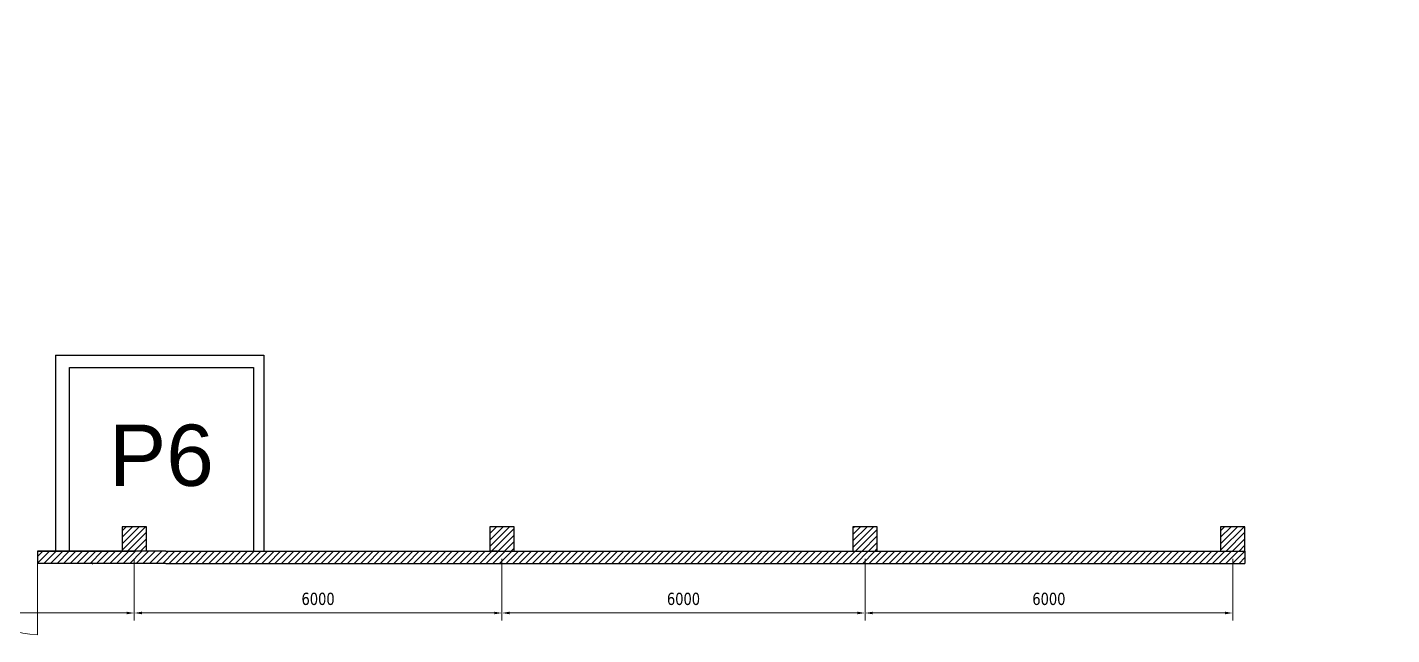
# Model space of a CAD drawing. Header units: millimetres. Extents: x 133587 to 223990, y -31835 to 27376.
# Drawn here: x 160093 to 182359, y -31612 to -21699 of the extents above; entities that cross this region are included whole.
import ezdxf

# ---------------------------------------------------------------- set-up
doc = ezdxf.new("R2010")
doc.units = ezdxf.units.MM
doc.header["$MEASUREMENT"] = 0
doc.header["$PDMODE"] = 2
for name, color, linetype, lineweight in [('DIM', 252, 'Continuous', 18), ('DungChinh', 7, 'Continuous', 30), ('H-nuoc thai', 5, 'Continuous', 53), ('tường', 4, 'Continuous', 50)]:
    doc.layers.add(name, color=color, linetype=linetype, lineweight=lineweight)
doc.layers.add('Thiet bi', color=7, linetype='Continuous')
doc.styles.add('350', font='arial.ttf', dxfattribs={"height": 1000})
doc.styles.add('TEXT1', font='tahoma.ttf', dxfattribs={"width": 0.9})
doc.dimstyles.new('Dim100', dxfattribs={"dimscale": 100, "dimtxt": 2, "dimasz": 1.25, "dimexe": 1.25, "dimexo": 1.25, "dimgap": 1.25, "dimtad": 1, "dimtoh": 1, "dimdec": 0, "dimzin": 0, "dimdsep": 46, "dimtxsty": 'TEXT1', "dimcen": 0.09, "dimclrd": 256, "dimclre": 256, "dimclrt": 256, "dimadec": 0, "dimazin": 0, "dimtfac": 1, "dimtdec": 0, "dimtix": 1, "dimtofl": 0, "dimtmove": 0, "dimatfit": 3, "dimfxl": 1, "dimtolj": 1, "dimtzin": 0, "dimlwd": -1, "dimlwe": -1, "dimarcsym": 0})

# ---------------------------------------------------------------- blocks, each defined once
blk = doc.blocks.new('*D145')
at = {"layer": 'Defpoints', "color": 0, "transparency": 16777216}
for p in [(155839, -30249), (161839, -30249), (161839, -31257)]:
    blk.add_point(p, dxfattribs=at)
at = {"layer": 'DIM', "transparency": 16777216}
for p, q in [((155839, -30374), (155839, -31382)), ((161839, -30374), (161839, -31382)), ((155964, -31257), (161714, -31257))]:
    blk.add_line(p, q, dxfattribs=at)
for points in [[(155964, -31236), (155964, -31278), (155839, -31257)], [(161714, -31236), (161714, -31278), (161839, -31257)]]:
    blk.add_solid(points, dxfattribs=at)
at = {"layer": 'DIM', "transparency": 16777216, "insert": (158839, -31028), "char_height": 200, "attachment_point": 5, "style": 'TEXT1'}
blk.add_mtext('\\A1;6000', dxfattribs=at)
blk = doc.blocks.new('*D148')
at = {"layer": 'Defpoints', "color": 0, "transparency": 16777216}
for p in [(161839, -30249), (167839, -30249), (167839, -31257)]:
    blk.add_point(p, dxfattribs=at)
at = {"layer": 'DIM', "transparency": 16777216}
for p, q in [((161839, -30374), (161839, -31382)), ((167839, -30374), (167839, -31382)), ((161964, -31257), (167714, -31257))]:
    blk.add_line(p, q, dxfattribs=at)
for points in [[(161964, -31236), (161964, -31278), (161839, -31257)], [(167714, -31236), (167714, -31278), (167839, -31257)]]:
    blk.add_solid(points, dxfattribs=at)
at = {"layer": 'DIM', "transparency": 16777216, "insert": (164839, -31028), "char_height": 200, "attachment_point": 5, "style": 'TEXT1'}
blk.add_mtext('\\A1;6000', dxfattribs=at)
blk = doc.blocks.new('*D149')
at = {"layer": 'Defpoints', "color": 0, "transparency": 16777216}
for p in [(167839, -30249), (173765, -30249), (173765, -31257)]:
    blk.add_point(p, dxfattribs=at)
at = {"layer": 'DIM', "transparency": 16777216}
for p, q in [((167839, -30374), (167839, -31382)), ((173765, -30374), (173765, -31382)), ((167964, -31257), (173640, -31257))]:
    blk.add_line(p, q, dxfattribs=at)
for points in [[(167964, -31236), (167964, -31278), (167839, -31257)], [(173640, -31236), (173640, -31278), (173765, -31257)]]:
    blk.add_solid(points, dxfattribs=at)
at = {"layer": 'DIM', "transparency": 16777216, "insert": (170802, -31028), "char_height": 200, "attachment_point": 5, "style": 'TEXT1'}
blk.add_mtext('\\A1;6000', dxfattribs=at)
blk = doc.blocks.new('*D150')
at = {"layer": 'Defpoints', "color": 0, "transparency": 16777216}
for p in [(173765, -30249), (179765, -30249), (179765, -31257)]:
    blk.add_point(p, dxfattribs=at)
at = {"layer": 'DIM', "transparency": 16777216}
for p, q in [((173765, -30374), (173765, -31382)), ((179765, -30374), (179765, -31382)), ((173890, -31257), (179640, -31257))]:
    blk.add_line(p, q, dxfattribs=at)
for points in [[(173890, -31236), (173890, -31278), (173765, -31257)], [(179640, -31236), (179640, -31278), (179765, -31257)]]:
    blk.add_solid(points, dxfattribs=at)
at = {"layer": 'DIM', "transparency": 16777216, "insert": (176765, -31028), "char_height": 200, "attachment_point": 5, "style": 'TEXT1'}
blk.add_mtext('\\A1;6000', dxfattribs=at)

msp = doc.modelspace()

# ---------------------------------------------------------------- hatches: boundary and pattern name
at = {"layer": 'DungChinh'}
h = msp.add_hatch(dxfattribs=at)
h.set_pattern_fill('ANSI31', color=10, scale=600)
h.paths.add_polyline_path([(138039.3, -6249.1), (137639.3, -6249.1), (137639.3, -6649.1), (138039.3, -6649.1)])
h.paths.add_polyline_path([(144039.3, -6249.1), (143639.3, -6249.1), (143639.3, -6649.1), (144039.3, -6649.1)])
h.paths.add_polyline_path([(150039.3, -6249.1), (149639.3, -6249.1), (149639.3, -6649.1), (150039.3, -6649.1)])
h.paths.add_polyline_path([(156039.3, -6249.1), (155639.3, -6249.1), (155639.3, -6649.1), (156039.3, -6649.1)])
h.paths.add_polyline_path([(161965.1, -6249.1), (161565.1, -6249.1), (161565.1, -6649.1), (161965.1, -6649.1)])
h.paths.add_polyline_path([(167965.1, -6249.1), (167565.1, -6249.1), (167565.1, -6649.1), (167965.1, -6649.1)])
h.paths.add_polyline_path([(173965.1, -6249.1), (173565.1, -6249.1), (173565.1, -6649.1), (173965.1, -6649.1)])
h.paths.add_polyline_path([(179965.1, -6249.1), (179765.1, -6249.1), (179565.1, -6249.1), (179565.1, -6649.1), (179965.1, -6649.1)])
h.paths.add_polyline_path([(137739.3, -11899.1), (137339.3, -11899.1), (137339.3, -12099.1), (137339.3, -12299.1), (137739.3, -12299.1)])
h.paths.add_polyline_path([(137739.3, -17949.1), (137339.3, -17949.1), (137339.3, -18349.1), (137739.3, -18349.1)])
h.paths.add_polyline_path([(137739.3, -23999.1), (137339.3, -23999.1), (137339.3, -24399.1), (137739.3, -24399.1)])
h.paths.add_polyline_path([(138039.3, -29849.1), (137639.3, -29849.1), (137639.3, -30249.1), (138039.3, -30249.1)])
h.paths.add_polyline_path([(144039.3, -29849.1), (143639.3, -29849.1), (143639.3, -30249.1), (143839.3, -30249.1), (144039.3, -30249.1)])
h.paths.add_polyline_path([(150039.3, -29849.1), (149639.3, -29849.1), (149639.3, -30249.1), (149839.3, -30249.1), (150039.3, -30249.1)])
h.paths.add_polyline_path([(156039.3, -29849.1), (155839.3, -29849.1), (155839.3, -30249.1), (156039.3, -30249.1)])
h.paths.add_polyline_path([(155839.3, -29849.1), (155639.3, -29849.1), (155639.3, -30249.1), (155839.3, -30249.1)])
h.paths.add_polyline_path([(162039.3, -29849.1), (161639.3, -29849.1), (161639.3, -30249.1), (161839.3, -30249.1), (162039.3, -30249.1)])
h.paths.add_polyline_path([(168039.3, -29849.1), (167639.3, -29849.1), (167639.3, -30249.1), (167765.1, -30249.1), (168039.3, -30249.1)])
h.paths.add_polyline_path([(173965.1, -29849.1), (173565.1, -29849.1), (173565.1, -30249.1), (173765.1, -30249.1), (173965.1, -30249.1)])
h.paths.add_polyline_path([(179965.1, -29849.1), (179565.1, -29849.1), (179565.1, -30249.1), (179765.1, -30249.1), (179965.1, -30249.1)])
h.paths.add_polyline_path([(206807.3, -30301.7), (206407.3, -30301.7), (206407.3, -30701.7), (206607.3, -30701.7), (206807.3, -30701.7)])
h.paths.add_polyline_path([(212307.3, -30301.7), (211907.3, -30301.7), (211907.3, -30701.7), (212107.3, -30701.7), (212307.3, -30701.7)])
h.paths.add_polyline_path([(217390.9, -30299.4), (216990.9, -30299.4), (216990.9, -30701.7), (217390.9, -30701.7)])
h.paths.add_polyline_path([(222424.3, -30301.7), (222024.3, -30301.7), (222024.3, -30701.7), (222424.3, -30701.7)])
h.paths.add_polyline_path([(222428.1, -24451.7), (222028.1, -24451.7), (222028.1, -24851.7), (222428.1, -24851.7)])
h.paths.add_polyline_path([(222428.1, -18401.7), (222028.1, -18401.7), (222028.1, -18801.7), (222428.1, -18801.7)])
h.paths.add_polyline_path([(222159.1, -6701.7), (221759.1, -6701.7), (221759.1, -7101.7), (222159.1, -7101.7)])
h.paths.add_polyline_path([(216788, -6701.7), (216388, -6701.7), (216388, -7101.7), (216788, -7101.7)])
h.paths.add_polyline_path([(211807.3, -6701.7), (211407.3, -6701.7), (211407.3, -7101.7), (211807.3, -7101.7)])
h.paths.add_polyline_path([(206307.3, -6701.7), (206107.3, -6701.7), (205907.3, -6701.7), (205907.3, -7101.7), (206307.3, -7101.7)])
h.paths.add_polyline_path([(217421.7, -11369.3), (219630.4, -11369.3), (219630.4, -9308.6), (217421.7, -9308.6)], flags=9)

# ---------------------------------------------------------------- linework, layer by layer
for p, q in [((160260.2, -30249.1), (160260.2, -30449.1)), ((162854.8, -30249.1), (167765.1, -30249.1)), ((167568, -30249.1), (167765.1, -30249.1)), ((167765.1, -30249.1), (167639.3, -30249.1)), ((179965.1, -30249.1), (179965.1, -30449.1)), ((162354.8, -30449.1), (167539.3, -30449.1))]:
    msp.add_line(p, q, dxfattribs=at)
at = {"layer": 'H-nuoc thai', "color": 7, "linetype": 'Continuous', "lineweight": 30, "ltscale": 20}
for p, q in [((160553.9, -27049.1), (160553.9, -30249.1)), ((160553.9, -27049.1), (163953.9, -27049.1)), ((163953.9, -27049.1), (163953.9, -30249.1)), ((160782.3, -30249.1), (160782.3, -27249.1)), ((160782.3, -27249.1), (163782.3, -27249.1)), ((163782.3, -27249.1), (163782.3, -30249.1)), ((162039.3, -29849.1), (161639.3, -29849.1)), ((161639.3, -29849.1), (161639.3, -30249.1)), ((162039.3, -30249.1), (162039.3, -29849.1)), ((168039.3, -29849.1), (167639.3, -29849.1)), ((167639.3, -29849.1), (167639.3, -30249.1)), ((168039.3, -30249.1), (168039.3, -29849.1)), ((173965.1, -29849.1), (173565.1, -29849.1)), ((173565.1, -29849.1), (173565.1, -30249.1)), ((173965.1, -30249.1), (173965.1, -29849.1)), ((179965.1, -29849.1), (179565.1, -29849.1)), ((179565.1, -29849.1), (179565.1, -30249.1)), ((179965.1, -30249.1), (179965.1, -29849.1)), ((160260.2, -30249.1), (161839.3, -30249.1)), ((162354.8, -30249.1), (160260.2, -30249.1)), ((160260.2, -30249.1), (161839.3, -30249.1)), ((160260.2, -30336.8), (160347.9, -30249.1)), ((160260.2, -30444.5), (160455.6, -30249.1)), ((160363.4, -30449.1), (160563.4, -30249.1)), ((160471.2, -30449.1), (160671.2, -30249.1)), ((160578.9, -30449.1), (160778.9, -30249.1)), ((160686.7, -30449.1), (160886.7, -30249.1)), ((160794.4, -30449.1), (160994.4, -30249.1)), ((160902.2, -30449.1), (161102.2, -30249.1)), ((161010, -30449.1), (161210, -30249.1)), ((161117.7, -30449.1), (161317.7, -30249.1)), ((161225.5, -30449.1), (161425.5, -30249.1)), ((161333.3, -30449.1), (161533.3, -30249.1)), ((161441, -30449.1), (161641, -30249.1)), ((161548.8, -30449.1), (161748.8, -30249.1)), ((161656.6, -30449.1), (161856.6, -30249.1)), ((161764.3, -30449.1), (161964.3, -30249.1)), ((161872.1, -30449.1), (162072.1, -30249.1)), ((161979.8, -30449.1), (162179.8, -30249.1)), ((162087.6, -30449.1), (162287.6, -30249.1)), ((162195.4, -30449.1), (162395.4, -30249.1)), ((162303.1, -30449.1), (162503.1, -30249.1)), ((162354.8, -30249.1), (162854.8, -30249.1)), ((162410.9, -30449.1), (162610.9, -30249.1)), ((162518.7, -30449.1), (162718.7, -30249.1)), ((162626.4, -30449.1), (162826.4, -30249.1)), ((162734.2, -30449.1), (162934.2, -30249.1)), ((162841.9, -30449.1), (163041.9, -30249.1)), ((162949.7, -30449.1), (163149.7, -30249.1)), ((163057.5, -30449.1), (163257.5, -30249.1)), ((163165.2, -30449.1), (163365.2, -30249.1)), ((163273, -30449.1), (163473, -30249.1)), ((163380.8, -30449.1), (163580.8, -30249.1)), ((163488.5, -30449.1), (163688.5, -30249.1)), ((163596.3, -30449.1), (163796.3, -30249.1)), ((163704, -30449.1), (163904, -30249.1)), ((163811.8, -30449.1), (164011.8, -30249.1)), ((163919.6, -30449.1), (164119.6, -30249.1)), ((164027.3, -30449.1), (164227.3, -30249.1)), ((164135.1, -30449.1), (164335.1, -30249.1)), ((164242.9, -30449.1), (164442.9, -30249.1)), ((164350.6, -30449.1), (164550.6, -30249.1)), ((164458.4, -30449.1), (164658.4, -30249.1)), ((164566.2, -30449.1), (164766.2, -30249.1)), ((164673.9, -30449.1), (164873.9, -30249.1)), ((164781.7, -30449.1), (164981.7, -30249.1)), ((164889.4, -30449.1), (165089.4, -30249.1)), ((164997.2, -30449.1), (165197.2, -30249.1)), ((165105, -30449.1), (165305, -30249.1)), ((165212.7, -30449.1), (165412.7, -30249.1)), ((165320.5, -30449.1), (165520.5, -30249.1)), ((165428.3, -30449.1), (165628.3, -30249.1)), ((165536, -30449.1), (165736, -30249.1)), ((165643.8, -30449.1), (165843.8, -30249.1)), ((165751.5, -30449.1), (165951.5, -30249.1)), ((165859.3, -30449.1), (166059.3, -30249.1)), ((165967.1, -30449.1), (166167.1, -30249.1)), ((166074.8, -30449.1), (166274.8, -30249.1)), ((166182.6, -30449.1), (166382.6, -30249.1)), ((166290.4, -30449.1), (166490.4, -30249.1)), ((166398.1, -30449.1), (166598.1, -30249.1)), ((166505.9, -30449.1), (166705.9, -30249.1)), ((166613.7, -30449.1), (166813.7, -30249.1)), ((166721.4, -30449.1), (166921.4, -30249.1)), ((166829.2, -30449.1), (167029.2, -30249.1)), ((166936.9, -30449.1), (167136.9, -30249.1)), ((167044.7, -30449.1), (167244.7, -30249.1)), ((167152.5, -30449.1), (167352.5, -30249.1)), ((167260.2, -30449.1), (167460.2, -30249.1)), ((167368, -30449.1), (167568, -30249.1)), ((167475.8, -30449.1), (167675.8, -30249.1)), ((167583.5, -30449.1), (167783.5, -30249.1)), ((167691.3, -30449.1), (167891.3, -30249.1)), ((167765.1, -30249.1), (173765.1, -30249.1)), ((167799, -30449.1), (167999, -30249.1)), ((167906.8, -30449.1), (168106.8, -30249.1)), ((168014.6, -30449.1), (168214.6, -30249.1)), ((168122.3, -30449.1), (168322.3, -30249.1)), ((168230.1, -30449.1), (168430.1, -30249.1)), ((168337.9, -30449.1), (168537.9, -30249.1)), ((168445.6, -30449.1), (168645.6, -30249.1)), ((168553.4, -30449.1), (168753.4, -30249.1)), ((168661.2, -30449.1), (168861.2, -30249.1)), ((168768.9, -30449.1), (168968.9, -30249.1)), ((168876.7, -30449.1), (169076.7, -30249.1)), ((168984.4, -30449.1), (169184.4, -30249.1)), ((169092.2, -30449.1), (169292.2, -30249.1)), ((169200, -30449.1), (169400, -30249.1)), ((169307.7, -30449.1), (169507.7, -30249.1)), ((169415.5, -30449.1), (169615.5, -30249.1)), ((169523.3, -30449.1), (169723.3, -30249.1)), ((169631, -30449.1), (169831, -30249.1)), ((169738.8, -30449.1), (169938.8, -30249.1)), ((169846.5, -30449.1), (170046.5, -30249.1)), ((169954.3, -30449.1), (170154.3, -30249.1)), ((170062.1, -30449.1), (170262.1, -30249.1)), ((170169.8, -30449.1), (170369.8, -30249.1)), ((170277.6, -30449.1), (170477.6, -30249.1)), ((170385.4, -30449.1), (170585.4, -30249.1)), ((170493.1, -30449.1), (170693.1, -30249.1)), ((170600.9, -30449.1), (170800.9, -30249.1)), ((170708.6, -30449.1), (170908.6, -30249.1)), ((170816.4, -30449.1), (171016.4, -30249.1)), ((170924.2, -30449.1), (171124.2, -30249.1)), ((171031.9, -30449.1), (171231.9, -30249.1)), ((171139.7, -30449.1), (171339.7, -30249.1)), ((171247.5, -30449.1), (171447.5, -30249.1)), ((171355.2, -30449.1), (171555.2, -30249.1)), ((171463, -30449.1), (171663, -30249.1)), ((171570.8, -30449.1), (171770.8, -30249.1)), ((171678.5, -30449.1), (171878.5, -30249.1)), ((171786.3, -30449.1), (171986.3, -30249.1)), ((171894, -30449.1), (172094, -30249.1)), ((172001.8, -30449.1), (172201.8, -30249.1)), ((172109.6, -30449.1), (172309.6, -30249.1)), ((172217.3, -30449.1), (172417.3, -30249.1)), ((172325.1, -30449.1), (172525.1, -30249.1)), ((172432.9, -30449.1), (172632.9, -30249.1)), ((172540.6, -30449.1), (172740.6, -30249.1)), ((172648.4, -30449.1), (172848.4, -30249.1)), ((172756.1, -30449.1), (172956.1, -30249.1)), ((172863.9, -30449.1), (173063.9, -30249.1)), ((172971.7, -30449.1), (173171.7, -30249.1)), ((173079.4, -30449.1), (173279.4, -30249.1)), ((173187.2, -30449.1), (173387.2, -30249.1)), ((173295, -30449.1), (173495, -30249.1)), ((173402.7, -30449.1), (173602.7, -30249.1)), ((173510.5, -30449.1), (173710.5, -30249.1)), ((173618.3, -30449.1), (173818.3, -30249.1)), ((173726, -30449.1), (173926, -30249.1)), ((173765.1, -30249.1), (179765.1, -30249.1)), ((173833.8, -30449.1), (174033.8, -30249.1)), ((173941.5, -30449.1), (174141.5, -30249.1)), ((174049.3, -30449.1), (174249.3, -30249.1)), ((174157.1, -30449.1), (174357.1, -30249.1)), ((174264.8, -30449.1), (174464.8, -30249.1)), ((174372.6, -30449.1), (174572.6, -30249.1)), ((174480.4, -30449.1), (174680.4, -30249.1)), ((174588.1, -30449.1), (174788.1, -30249.1)), ((174695.9, -30449.1), (174895.9, -30249.1)), ((174803.6, -30449.1), (175003.6, -30249.1)), ((174911.4, -30449.1), (175111.4, -30249.1)), ((175019.2, -30449.1), (175219.2, -30249.1)), ((175126.9, -30449.1), (175326.9, -30249.1)), ((175234.7, -30449.1), (175434.7, -30249.1)), ((175342.5, -30449.1), (175542.5, -30249.1)), ((175450.2, -30449.1), (175650.2, -30249.1)), ((175558, -30449.1), (175758, -30249.1)), ((175665.8, -30449.1), (175865.8, -30249.1)), ((175773.5, -30449.1), (175973.5, -30249.1)), ((175881.3, -30449.1), (176081.3, -30249.1)), ((175989, -30449.1), (176189, -30249.1)), ((176096.8, -30449.1), (176296.8, -30249.1)), ((176204.6, -30449.1), (176404.6, -30249.1)), ((176312.3, -30449.1), (176512.3, -30249.1)), ((176420.1, -30449.1), (176620.1, -30249.1)), ((176527.9, -30449.1), (176727.9, -30249.1)), ((176635.6, -30449.1), (176835.6, -30249.1)), ((176743.4, -30449.1), (176943.4, -30249.1)), ((176851.1, -30449.1), (177051.1, -30249.1)), ((176958.9, -30449.1), (177158.9, -30249.1)), ((177066.7, -30449.1), (177266.7, -30249.1)), ((177174.4, -30449.1), (177374.4, -30249.1)), ((177282.2, -30449.1), (177482.2, -30249.1)), ((177390, -30449.1), (177590, -30249.1)), ((177497.7, -30449.1), (177697.7, -30249.1)), ((177605.5, -30449.1), (177805.5, -30249.1)), ((177713.2, -30449.1), (177913.2, -30249.1)), ((177821, -30449.1), (178021, -30249.1)), ((177928.8, -30449.1), (178128.8, -30249.1)), ((178036.5, -30449.1), (178236.5, -30249.1)), ((178144.3, -30449.1), (178344.3, -30249.1)), ((178252.1, -30449.1), (178452.1, -30249.1)), ((178359.8, -30449.1), (178559.8, -30249.1)), ((178467.6, -30449.1), (178667.6, -30249.1)), ((178575.4, -30449.1), (178775.4, -30249.1)), ((178683.1, -30449.1), (178883.1, -30249.1)), ((178790.9, -30449.1), (178990.9, -30249.1)), ((178898.6, -30449.1), (179098.6, -30249.1)), ((179006.4, -30449.1), (179206.4, -30249.1)), ((179114.2, -30449.1), (179314.2, -30249.1)), ((179221.9, -30449.1), (179421.9, -30249.1)), ((179329.7, -30449.1), (179529.7, -30249.1)), ((179437.5, -30449.1), (179637.5, -30249.1)), ((179545.2, -30449.1), (179745.2, -30249.1)), ((179653, -30449.1), (179853, -30249.1)), ((179760.7, -30449.1), (179960.7, -30249.1)), ((179765.1, -30249.1), (179965.1, -30249.1)), ((162354.8, -30449.1), (160260.2, -30449.1)), ((161154.2, -30449.1), (161155.4, -30449.1)), ((167539.3, -30449.1), (179965.1, -30449.1)), ((179868.5, -30449.1), (179965.1, -30352.6))]:
    msp.add_line(p, q, dxfattribs=at)
at = {"layer": 'Thiet bi', "color": 6, "lineweight": 13, "ltscale": 3}
msp.add_line((160260.2, -30249.1), (160260.2, -31611.5), dxfattribs=at)
msp.add_arc((160260.2, -30411.5), 1200, 180, 270, dxfattribs=at)
at = {"layer": 'tường'}
msp.add_line((161154.2, -30449.1), (161155.4, -30449.1), dxfattribs=at)

# ---------------------------------------------------------------- texts
at = {"layer": 'H-nuoc thai', "color": 7, "linetype": 'Continuous', "lineweight": 30, "ltscale": 20, "insert": (161429.1, -28182.7), "char_height": 1000, "attachment_point": 1, "style": '350'}
msp.add_mtext_dynamic_manual_height_columns('P6', width=2163.515, gutter_width=5000, heights=[0], dxfattribs=at)

# ---------------------------------------------------------------- dimensions: what is measured, and where the dimension line sits
at = {"layer": 'DIM'}
for base, p1, p2, picture, middle in [((161839.3, -31257), (155839.3, -30249.1), (161839.3, -30249.1), '*D145', (158839.3, -31027.9)), ((167839.3, -31257), (161839.3, -30249.1), (167839.3, -30249.1), '*D148', (164839.3, -31027.9)), ((179765.1, -31257), (173765.1, -30249.1), (179765.1, -30249.1), '*D150', (176765.1, -31027.9))]:
    dim = msp.add_linear_dim(base=base, p1=p1, p2=p2, dimstyle='Dim100', override={"dimtmove": 1}, dxfattribs=at)
    dim.commit()
    dim.dimension.update_dxf_attribs({"geometry": picture, "text_midpoint": middle})
dim = msp.add_linear_dim(base=(173765.1, -31257), p1=(167839.3, -30249.1), p2=(173765.1, -30249.1), text='6000', dimstyle='Dim100', override={"dimtmove": 1}, dxfattribs=at)
dim.commit()
dim.dimension.update_dxf_attribs({"geometry": '*D149', "text_midpoint": (170802.2, -31027.9)})

doc.saveas('drawing.dxf')
